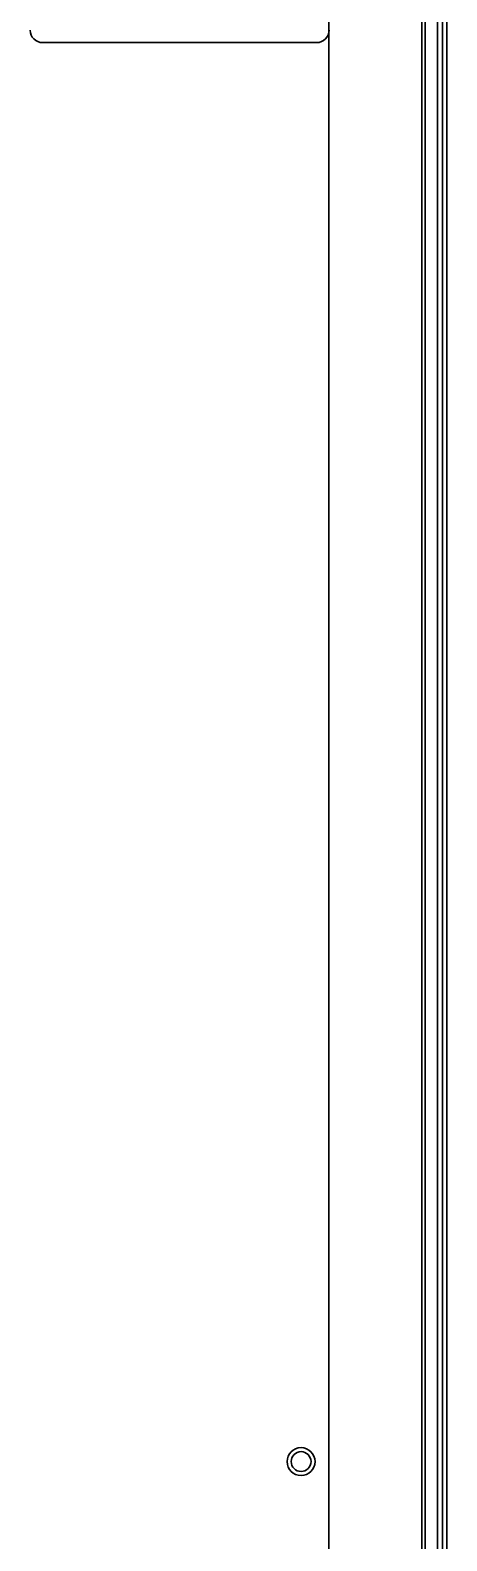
# Model space of a CAD drawing. Extents: x 6569 to 10251, y -294 to 3100.
# Drawn here: x 9004.9 to 9072.1, y 2572.6 to 2816.2 of the extents above; entities that cross this region are included whole.
import ezdxf

# ---------------------------------------------------------------- set-up
doc = ezdxf.new("R2010")
doc.units = 0
doc.header["$LTSCALE"] = 5
doc.layers.add('1', color=7, linetype='CONTINUOUS', true_color=0xffffff)

msp = doc.modelspace()

# ---------------------------------------------------------------- linework, layer by layer
at = {"layer": '1', "color": 7, "linetype": 'Continuous', "lineweight": 35}
for p, q in [((9070.56, 2963.33), (9070.56, 2252.93)), ((9072.06, 2170.23), (9072.06, 2964.13)), ((9071.38, 2962.13), (9071.38, 2172.23)), ((9053.06, 2253.58), (9053.06, 2879.58)), ((9068.06, 2879.58), (9068.06, 2253.58)), ((9068.56, 2873.33), (9068.56, 2252.43)), ((9070.58, 2172.23), (9070.58, 2857.62)), ((9051.07, 2814.18), (9006.86, 2814.18))]:
    msp.add_line(p, q, dxfattribs=at)
for radius in [2.25, 1.6]:
    msp.add_circle((9048.56, 2585.33), radius, dxfattribs=at)
for centre, major_axis in [((9006.87, 2816.18), (1.42, 1.42)), ((9051.06, 2816.18), (-1.42, 1.42))]:
    msp.add_ellipse(centre, major_axis=major_axis, ratio=0.998783, start_param=2.356803, end_param=3.926382, dxfattribs=at)

doc.saveas('drawing.dxf')
